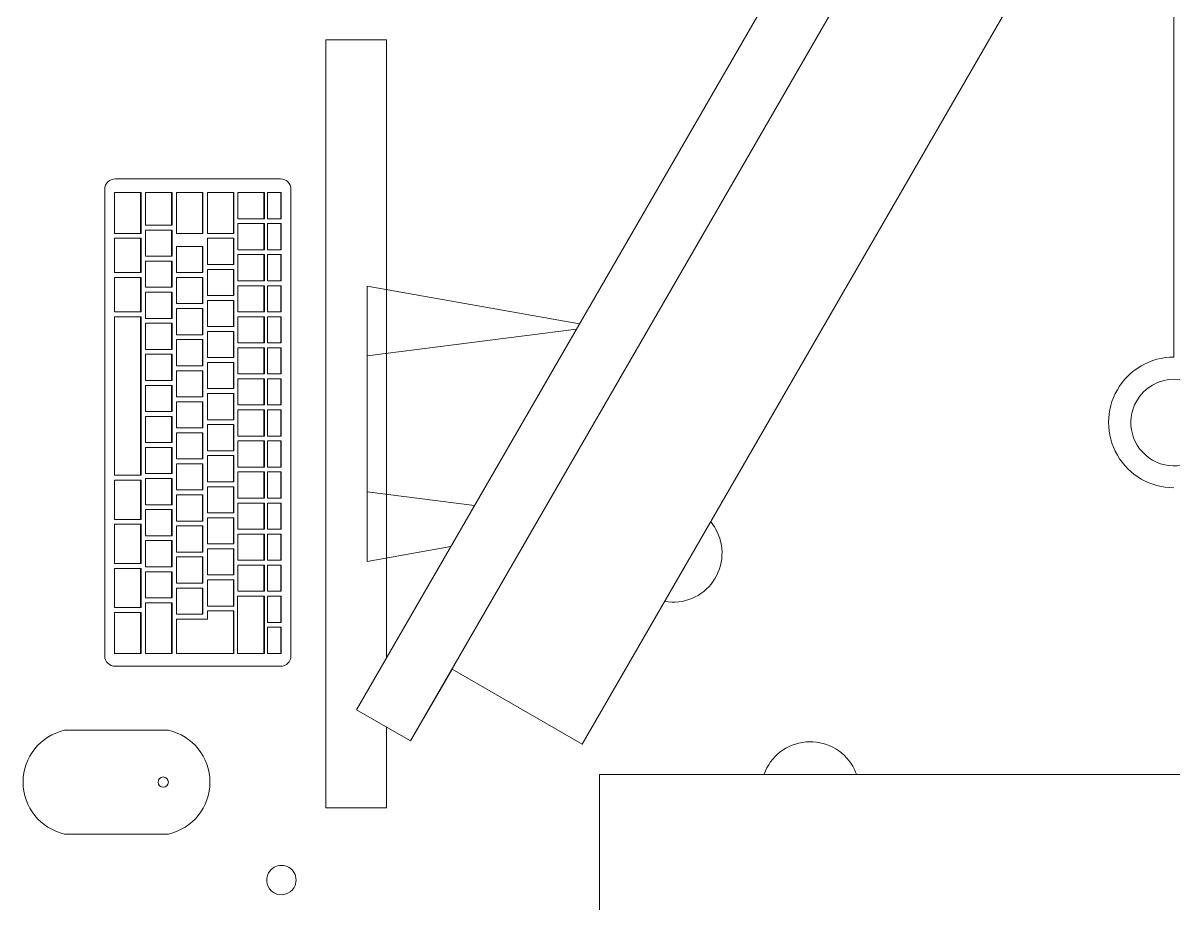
# Model space of a CAD drawing. Header units: millimetres. Extents: x 79795 to 317870, y -36033 to 97293.
# Drawn here: x 210833 to 211537, y 17337 to 17876 of the extents above; entities that cross this region are included whole.
import ezdxf

# ---------------------------------------------------------------- set-up
doc = ezdxf.new("R2010")
doc.units = ezdxf.units.MM
doc.header["$MEASUREMENT"] = 0
for name, color, linetype, lineweight in [('A-GENM', 8, 'CONTINUOUS', 9), ('E-ELEC-EQPM', 8, 'CONTINUOUS', 9), ('I-FURN', 8, 'CONTINUOUS', 9)]:
    doc.layers.add(name, color=color, linetype=linetype, lineweight=lineweight)

msp = doc.modelspace()

# ---------------------------------------------------------------- linework, layer by layer
at = {"layer": 'A-GENM'}
for p, q in [((210990.46, 17780.55), (210889.3, 17780.55)), ((210882.95, 17774.2), (210882.95, 17488.66)), ((210904.88, 17772.2), (210888.94, 17772.2)), ((210888.94, 17772.2), (210888.94, 17747.2)), ((210904.88, 17747.2), (210904.88, 17772.2)), ((210905.15, 17772.2), (210904.88, 17772.2)), ((210905.15, 17772.2), (210905.15, 17747.2)), ((210923.8, 17772.2), (210907.86, 17772.2)), ((210907.86, 17772.2), (210907.86, 17752.2)), ((210923.8, 17752.2), (210923.8, 17772.2)), ((210924.08, 17772.2), (210923.8, 17772.2)), ((210924.08, 17772.2), (210924.08, 17752.2)), ((210942.73, 17772.2), (210926.79, 17772.2)), ((210926.79, 17772.2), (210926.79, 17747.2)), ((210942.73, 17747.2), (210942.73, 17772.2)), ((210943.01, 17772.2), (210942.73, 17772.2)), ((210943.01, 17772.2), (210943.01, 17747.2)), ((210961.66, 17772.2), (210945.72, 17772.2)), ((210945.72, 17772.2), (210945.72, 17747.2)), ((210961.66, 17747.2), (210961.66, 17772.2)), ((210961.94, 17772.2), (210961.66, 17772.2)), ((210961.94, 17772.2), (210961.94, 17747.2)), ((210980.31, 17772.2), (210964.35, 17772.2)), ((210964.35, 17772.2), (210964.35, 17756.2)), ((210980.31, 17756.2), (210980.31, 17772.2)), ((210980.59, 17772.2), (210980.31, 17772.2)), ((210980.59, 17772.2), (210980.59, 17756.2)), ((210990.55, 17772.2), (210982.57, 17772.2)), ((210982.57, 17772.2), (210982.57, 17756.2)), ((210990.55, 17756.2), (210990.55, 17772.2)), ((210990.82, 17772.2), (210990.55, 17772.2)), ((210990.82, 17772.2), (210990.82, 17756.2)), ((210996.81, 17488.66), (210996.81, 17774.2)), ((210964.35, 17756.2), (210980.31, 17756.2)), ((210980.59, 17756.2), (210980.31, 17756.2)), ((210982.57, 17756.2), (210990.55, 17756.2)), ((210990.82, 17756.2), (210990.55, 17756.2)), ((210888.94, 17747.2), (210904.88, 17747.2)), ((210905.15, 17747.2), (210904.88, 17747.2)), ((210923.8, 17749.2), (210907.84, 17749.2)), ((210907.84, 17749.2), (210907.84, 17733.2)), ((210907.86, 17752.2), (210923.8, 17752.2)), ((210924.08, 17752.2), (210923.8, 17752.2)), ((210923.8, 17733.2), (210923.8, 17749.2)), ((210924.08, 17749.2), (210923.8, 17749.2)), ((210924.08, 17749.2), (210924.08, 17733.2)), ((210926.79, 17747.2), (210942.73, 17747.2)), ((210943.01, 17747.2), (210942.73, 17747.2)), ((210945.72, 17747.2), (210961.66, 17747.2)), ((210961.94, 17747.2), (210961.66, 17747.2)), ((210980.31, 17753.2), (210964.35, 17753.2)), ((210964.35, 17753.2), (210964.35, 17737.2)), ((210980.31, 17737.2), (210980.31, 17753.2)), ((210980.59, 17753.2), (210980.31, 17753.2)), ((210980.59, 17753.2), (210980.59, 17737.2)), ((210990.55, 17753.2), (210982.57, 17753.2)), ((210982.57, 17753.2), (210982.57, 17737.2)), ((210990.55, 17737.2), (210990.55, 17753.2)), ((210990.82, 17753.2), (210990.55, 17753.2)), ((210990.82, 17753.2), (210990.82, 17737.2)), ((210904.88, 17744.2), (210888.94, 17744.2)), ((210888.94, 17744.2), (210888.94, 17723.2)), ((210904.88, 17723.2), (210904.88, 17744.2)), ((210905.15, 17744.2), (210904.88, 17744.2)), ((210905.15, 17744.2), (210905.15, 17723.2)), ((210961.66, 17744.2), (210945.7, 17744.2)), ((210945.7, 17744.2), (210945.7, 17728.2)), ((210961.66, 17728.2), (210961.66, 17744.2)), ((210961.94, 17744.2), (210961.66, 17744.2)), ((210961.94, 17744.2), (210961.94, 17728.2)), ((210907.84, 17733.2), (210923.8, 17733.2)), ((210924.08, 17733.2), (210923.8, 17733.2)), ((210942.73, 17739.2), (210926.77, 17739.2)), ((210926.77, 17739.2), (210926.77, 17723.2)), ((210942.73, 17723.2), (210942.73, 17739.2)), ((210943.01, 17739.2), (210942.73, 17739.2)), ((210943.01, 17739.2), (210943.01, 17723.2)), ((210964.35, 17737.2), (210980.31, 17737.2)), ((210980.31, 17734.2), (210964.35, 17734.2)), ((210964.35, 17734.2), (210964.35, 17718.2)), ((210980.59, 17737.2), (210980.31, 17737.2)), ((210980.31, 17718.2), (210980.31, 17734.2)), ((210980.59, 17734.2), (210980.31, 17734.2)), ((210980.59, 17734.2), (210980.59, 17718.2)), ((210982.57, 17737.2), (210990.55, 17737.2)), ((210990.55, 17734.2), (210982.57, 17734.2)), ((210982.57, 17734.2), (210982.57, 17718.2)), ((210990.82, 17737.2), (210990.55, 17737.2)), ((210990.55, 17718.2), (210990.55, 17734.2)), ((210990.82, 17734.2), (210990.55, 17734.2)), ((210990.82, 17734.2), (210990.82, 17718.2)), ((210923.8, 17730.2), (210907.84, 17730.2)), ((210907.84, 17730.2), (210907.84, 17714.2)), ((210923.8, 17714.2), (210923.8, 17730.2)), ((210924.08, 17730.2), (210923.8, 17730.2)), ((210924.08, 17730.2), (210924.08, 17714.2)), ((210945.7, 17728.2), (210961.66, 17728.2)), ((210961.94, 17728.2), (210961.66, 17728.2)), ((210888.94, 17723.2), (210904.88, 17723.2)), ((210904.88, 17720.2), (210888.94, 17720.2)), ((210888.94, 17720.2), (210888.94, 17699.2)), ((210905.15, 17723.2), (210904.88, 17723.2)), ((210904.88, 17699.2), (210904.88, 17720.2)), ((210905.15, 17720.2), (210904.88, 17720.2)), ((210905.15, 17720.2), (210905.15, 17699.2)), ((210926.77, 17723.2), (210942.73, 17723.2)), ((210942.73, 17720.2), (210926.77, 17720.2)), ((210926.77, 17720.2), (210926.77, 17704.2)), ((210943.01, 17723.2), (210942.73, 17723.2)), ((210942.73, 17704.2), (210942.73, 17720.2)), ((210943.01, 17720.2), (210942.73, 17720.2)), ((210943.01, 17720.2), (210943.01, 17704.2)), ((210961.66, 17725.2), (210945.7, 17725.2)), ((210945.7, 17725.2), (210945.7, 17709.2)), ((210961.66, 17709.2), (210961.66, 17725.2)), ((210961.94, 17725.2), (210961.66, 17725.2)), ((210961.94, 17725.2), (210961.94, 17709.2)), ((210907.84, 17714.2), (210923.8, 17714.2)), ((210924.08, 17714.2), (210923.8, 17714.2)), ((210964.35, 17718.2), (210980.31, 17718.2)), ((210980.31, 17715.2), (210964.35, 17715.2)), ((210964.35, 17715.2), (210964.35, 17699.2)), ((210980.59, 17718.2), (210980.31, 17718.2)), ((210980.31, 17699.2), (210980.31, 17715.2)), ((210980.59, 17715.2), (210980.31, 17715.2)), ((210980.59, 17715.2), (210980.59, 17699.2)), ((210982.57, 17718.2), (210990.55, 17718.2)), ((210990.55, 17715.2), (210982.57, 17715.2)), ((210982.57, 17715.2), (210982.57, 17699.2)), ((210990.82, 17718.2), (210990.55, 17718.2)), ((210990.55, 17699.2), (210990.55, 17715.2)), ((210990.82, 17715.2), (210990.55, 17715.2)), ((210990.82, 17715.2), (210990.82, 17699.2)), ((210923.8, 17711.2), (210907.84, 17711.2)), ((210907.84, 17711.2), (210907.84, 17695.2)), ((210923.8, 17695.2), (210923.8, 17711.2)), ((210924.08, 17711.2), (210923.8, 17711.2)), ((210924.08, 17711.2), (210924.08, 17695.2)), ((210945.7, 17709.2), (210961.66, 17709.2)), ((210961.66, 17706.2), (210945.7, 17706.2)), ((210945.7, 17706.2), (210945.7, 17690.2)), ((210961.94, 17709.2), (210961.66, 17709.2)), ((210961.66, 17690.2), (210961.66, 17706.2)), ((210961.94, 17706.2), (210961.66, 17706.2)), ((210961.94, 17706.2), (210961.94, 17690.2)), ((210888.94, 17699.2), (210904.88, 17699.2)), ((210905.15, 17699.2), (210904.88, 17699.2)), ((210926.77, 17704.2), (210942.73, 17704.2)), ((210942.73, 17701.2), (210926.77, 17701.2)), ((210926.77, 17701.2), (210926.77, 17685.2)), ((210943.01, 17704.2), (210942.73, 17704.2)), ((210942.73, 17685.2), (210942.73, 17701.2)), ((210943.01, 17701.2), (210942.73, 17701.2)), ((210943.01, 17701.2), (210943.01, 17685.2)), ((210964.35, 17699.2), (210980.31, 17699.2)), ((210980.59, 17699.2), (210980.31, 17699.2)), ((210982.57, 17699.2), (210990.55, 17699.2)), ((210990.82, 17699.2), (210990.55, 17699.2)), ((210904.88, 17696.2), (210888.94, 17696.2)), ((210888.94, 17696.2), (210888.94, 17599.2)), ((210904.88, 17599.2), (210904.88, 17696.2)), ((210905.15, 17696.2), (210904.88, 17696.2)), ((210905.15, 17696.2), (210905.15, 17599.2)), ((210907.84, 17695.2), (210923.8, 17695.2)), ((210923.8, 17692.2), (210907.84, 17692.2)), ((210907.84, 17692.2), (210907.84, 17676.2)), ((210924.08, 17695.2), (210923.8, 17695.2)), ((210923.8, 17676.2), (210923.8, 17692.2)), ((210924.08, 17692.2), (210923.8, 17692.2)), ((210924.08, 17692.2), (210924.08, 17676.2)), ((210980.31, 17696.2), (210964.35, 17696.2)), ((210964.35, 17696.2), (210964.35, 17680.2)), ((210980.31, 17680.2), (210980.31, 17696.2)), ((210980.59, 17696.2), (210980.31, 17696.2)), ((210980.59, 17696.2), (210980.59, 17680.2)), ((210990.55, 17696.2), (210982.57, 17696.2)), ((210982.57, 17696.2), (210982.57, 17680.2)), ((210990.55, 17680.2), (210990.55, 17696.2)), ((210990.82, 17696.2), (210990.55, 17696.2)), ((210990.82, 17696.2), (210990.82, 17680.2)), ((210926.77, 17685.2), (210942.73, 17685.2)), ((210943.01, 17685.2), (210942.73, 17685.2)), ((210945.7, 17690.2), (210961.66, 17690.2)), ((210961.66, 17687.2), (210945.7, 17687.2)), ((210945.7, 17687.2), (210945.7, 17671.2)), ((210961.94, 17690.2), (210961.66, 17690.2)), ((210961.66, 17671.2), (210961.66, 17687.2)), ((210961.94, 17687.2), (210961.66, 17687.2)), ((210961.94, 17687.2), (210961.94, 17671.2)), ((210942.73, 17682.2), (210926.77, 17682.2)), ((210926.77, 17682.2), (210926.77, 17666.2)), ((210942.73, 17666.2), (210942.73, 17682.2)), ((210943.01, 17682.2), (210942.73, 17682.2)), ((210943.01, 17682.2), (210943.01, 17666.2)), ((210964.35, 17680.2), (210980.31, 17680.2)), ((210980.31, 17677.2), (210964.35, 17677.2)), ((210964.35, 17677.2), (210964.35, 17661.2)), ((210980.59, 17680.2), (210980.31, 17680.2)), ((210980.31, 17661.2), (210980.31, 17677.2)), ((210980.59, 17677.2), (210980.31, 17677.2)), ((210980.59, 17677.2), (210980.59, 17661.2)), ((210982.57, 17680.2), (210990.55, 17680.2)), ((210990.55, 17677.2), (210982.57, 17677.2)), ((210982.57, 17677.2), (210982.57, 17661.2)), ((210990.82, 17680.2), (210990.55, 17680.2)), ((210990.55, 17661.2), (210990.55, 17677.2)), ((210990.82, 17677.2), (210990.55, 17677.2)), ((210990.82, 17677.2), (210990.82, 17661.2)), ((210907.84, 17676.2), (210923.8, 17676.2)), ((210923.8, 17673.2), (210907.84, 17673.2)), ((210907.84, 17673.2), (210907.84, 17657.2)), ((210924.08, 17676.2), (210923.8, 17676.2)), ((210923.8, 17657.2), (210923.8, 17673.2)), ((210924.08, 17673.2), (210923.8, 17673.2)), ((210924.08, 17673.2), (210924.08, 17657.2)), ((210945.7, 17671.2), (210961.66, 17671.2)), ((210961.94, 17671.2), (210961.66, 17671.2)), ((210926.77, 17666.2), (210942.73, 17666.2)), ((210942.73, 17663.2), (210926.77, 17663.2)), ((210926.77, 17663.2), (210926.77, 17647.2)), ((210943.01, 17666.2), (210942.73, 17666.2)), ((210942.73, 17647.2), (210942.73, 17663.2)), ((210943.01, 17663.2), (210942.73, 17663.2)), ((210943.01, 17663.2), (210943.01, 17647.2)), ((210961.66, 17668.2), (210945.7, 17668.2)), ((210945.7, 17668.2), (210945.7, 17652.2)), ((210961.66, 17652.2), (210961.66, 17668.2)), ((210961.94, 17668.2), (210961.66, 17668.2)), ((210961.94, 17668.2), (210961.94, 17652.2)), ((210907.84, 17657.2), (210923.8, 17657.2)), ((210924.08, 17657.2), (210923.8, 17657.2)), ((210964.35, 17661.2), (210980.31, 17661.2)), ((210980.31, 17658.2), (210964.35, 17658.2)), ((210964.35, 17658.2), (210964.35, 17642.2)), ((210980.59, 17661.2), (210980.31, 17661.2)), ((210980.31, 17642.2), (210980.31, 17658.2)), ((210980.59, 17658.2), (210980.31, 17658.2)), ((210980.59, 17658.2), (210980.59, 17642.2)), ((210982.57, 17661.2), (210990.55, 17661.2)), ((210990.55, 17658.2), (210982.57, 17658.2)), ((210982.57, 17658.2), (210982.57, 17642.2)), ((210990.82, 17661.2), (210990.55, 17661.2)), ((210990.55, 17642.2), (210990.55, 17658.2)), ((210990.82, 17658.2), (210990.55, 17658.2)), ((210990.82, 17658.2), (210990.82, 17642.2)), ((210923.8, 17654.2), (210907.84, 17654.2)), ((210907.84, 17654.2), (210907.84, 17638.2)), ((210923.8, 17638.2), (210923.8, 17654.2)), ((210924.08, 17654.2), (210923.8, 17654.2)), ((210924.08, 17654.2), (210924.08, 17638.2)), ((210945.7, 17652.2), (210961.66, 17652.2)), ((210961.66, 17649.2), (210945.7, 17649.2)), ((210945.7, 17649.2), (210945.7, 17633.2)), ((210961.94, 17652.2), (210961.66, 17652.2)), ((210961.66, 17633.2), (210961.66, 17649.2)), ((210961.94, 17649.2), (210961.66, 17649.2)), ((210961.94, 17649.2), (210961.94, 17633.2)), ((210926.77, 17647.2), (210942.73, 17647.2)), ((210942.73, 17644.2), (210926.77, 17644.2)), ((210926.77, 17644.2), (210926.77, 17628.2)), ((210943.01, 17647.2), (210942.73, 17647.2)), ((210942.73, 17628.2), (210942.73, 17644.2)), ((210943.01, 17644.2), (210942.73, 17644.2)), ((210943.01, 17644.2), (210943.01, 17628.2)), ((210964.35, 17642.2), (210980.31, 17642.2)), ((210980.59, 17642.2), (210980.31, 17642.2)), ((210982.57, 17642.2), (210990.55, 17642.2)), ((210990.82, 17642.2), (210990.55, 17642.2)), ((210907.84, 17638.2), (210923.8, 17638.2)), ((210923.8, 17635.2), (210907.84, 17635.2)), ((210907.84, 17635.2), (210907.84, 17619.2)), ((210924.08, 17638.2), (210923.8, 17638.2)), ((210923.8, 17619.2), (210923.8, 17635.2)), ((210924.08, 17635.2), (210923.8, 17635.2)), ((210924.08, 17635.2), (210924.08, 17619.2)), ((210980.31, 17639.2), (210964.35, 17639.2)), ((210964.35, 17639.2), (210964.35, 17623.2)), ((210980.31, 17623.2), (210980.31, 17639.2)), ((210980.59, 17639.2), (210980.31, 17639.2)), ((210980.59, 17639.2), (210980.59, 17623.2)), ((210990.55, 17639.2), (210982.57, 17639.2)), ((210982.57, 17639.2), (210982.57, 17623.2)), ((210990.55, 17623.2), (210990.55, 17639.2)), ((210990.82, 17639.2), (210990.55, 17639.2)), ((210990.82, 17639.2), (210990.82, 17623.2)), ((210926.77, 17628.2), (210942.73, 17628.2)), ((210943.01, 17628.2), (210942.73, 17628.2)), ((210945.7, 17633.2), (210961.66, 17633.2)), ((210961.66, 17630.2), (210945.7, 17630.2)), ((210945.7, 17630.2), (210945.7, 17614.2)), ((210961.94, 17633.2), (210961.66, 17633.2)), ((210961.66, 17614.2), (210961.66, 17630.2)), ((210961.94, 17630.2), (210961.66, 17630.2)), ((210961.94, 17630.2), (210961.94, 17614.2)), ((210942.73, 17625.2), (210926.77, 17625.2)), ((210926.77, 17625.2), (210926.77, 17609.2)), ((210942.73, 17609.2), (210942.73, 17625.2)), ((210943.01, 17625.2), (210942.73, 17625.2)), ((210943.01, 17625.2), (210943.01, 17609.2)), ((210964.35, 17623.2), (210980.31, 17623.2)), ((210980.31, 17620.2), (210964.35, 17620.2)), ((210964.35, 17620.2), (210964.35, 17604.2)), ((210980.59, 17623.2), (210980.31, 17623.2)), ((210980.31, 17604.2), (210980.31, 17620.2)), ((210980.59, 17620.2), (210980.31, 17620.2)), ((210980.59, 17620.2), (210980.59, 17604.2)), ((210982.57, 17623.2), (210990.55, 17623.2)), ((210990.55, 17620.2), (210982.57, 17620.2)), ((210982.57, 17620.2), (210982.57, 17604.2)), ((210990.82, 17623.2), (210990.55, 17623.2)), ((210990.55, 17604.2), (210990.55, 17620.2)), ((210990.82, 17620.2), (210990.55, 17620.2)), ((210990.82, 17620.2), (210990.82, 17604.2)), ((210907.84, 17619.2), (210923.8, 17619.2)), ((210923.8, 17616.2), (210907.84, 17616.2)), ((210907.84, 17616.2), (210907.84, 17600.2)), ((210924.08, 17619.2), (210923.8, 17619.2)), ((210923.8, 17600.2), (210923.8, 17616.2)), ((210924.08, 17616.2), (210923.8, 17616.2)), ((210924.08, 17616.2), (210924.08, 17600.2)), ((210945.7, 17614.2), (210961.66, 17614.2)), ((210961.94, 17614.2), (210961.66, 17614.2)), ((210926.77, 17609.2), (210942.73, 17609.2)), ((210942.73, 17606.2), (210926.77, 17606.2)), ((210926.77, 17606.2), (210926.77, 17590.2)), ((210943.01, 17609.2), (210942.73, 17609.2)), ((210942.73, 17590.2), (210942.73, 17606.2)), ((210943.01, 17606.2), (210942.73, 17606.2)), ((210943.01, 17606.2), (210943.01, 17590.2)), ((210961.66, 17611.2), (210945.7, 17611.2)), ((210945.7, 17611.2), (210945.7, 17595.2)), ((210961.66, 17595.2), (210961.66, 17611.2)), ((210961.94, 17611.2), (210961.66, 17611.2)), ((210961.94, 17611.2), (210961.94, 17595.2)), ((210888.94, 17599.2), (210904.88, 17599.2)), ((210905.15, 17599.2), (210904.88, 17599.2)), ((210907.84, 17600.2), (210923.8, 17600.2)), ((210924.08, 17600.2), (210923.8, 17600.2)), ((210964.35, 17604.2), (210980.31, 17604.2)), ((210980.31, 17601.2), (210964.35, 17601.2)), ((210964.35, 17601.2), (210964.35, 17585.2)), ((210980.59, 17604.2), (210980.31, 17604.2)), ((210980.31, 17585.2), (210980.31, 17601.2)), ((210980.59, 17601.2), (210980.31, 17601.2)), ((210980.59, 17601.2), (210980.59, 17585.2)), ((210982.57, 17604.2), (210990.55, 17604.2)), ((210990.55, 17601.2), (210982.57, 17601.2)), ((210982.57, 17601.2), (210982.57, 17585.2)), ((210990.82, 17604.2), (210990.55, 17604.2)), ((210990.55, 17585.2), (210990.55, 17601.2)), ((210990.82, 17601.2), (210990.55, 17601.2)), ((210990.82, 17601.2), (210990.82, 17585.2)), ((210888.94, 17596.2), (210888.94, 17572.2)), ((210904.88, 17596.2), (210888.94, 17596.2)), ((210904.88, 17572.2), (210904.88, 17596.2)), ((210905.15, 17596.2), (210904.88, 17596.2)), ((210905.15, 17596.2), (210905.15, 17572.2)), ((210923.8, 17597.2), (210907.84, 17597.2)), ((210907.84, 17597.2), (210907.84, 17581.2)), ((210923.8, 17581.2), (210923.8, 17597.2)), ((210924.08, 17597.2), (210923.8, 17597.2)), ((210924.08, 17597.2), (210924.08, 17581.2)), ((210945.7, 17595.2), (210961.66, 17595.2)), ((210961.66, 17592.2), (210945.7, 17592.2)), ((210945.7, 17592.2), (210945.7, 17576.2)), ((210961.94, 17595.2), (210961.66, 17595.2)), ((210961.66, 17576.2), (210961.66, 17592.2)), ((210961.94, 17592.2), (210961.66, 17592.2)), ((210961.94, 17592.2), (210961.94, 17576.2)), ((210926.77, 17590.2), (210942.73, 17590.2)), ((210942.73, 17587.2), (210926.77, 17587.2)), ((210926.77, 17587.2), (210926.77, 17571.2)), ((210943.01, 17590.2), (210942.73, 17590.2)), ((210942.73, 17571.2), (210942.73, 17587.2)), ((210943.01, 17587.2), (210942.73, 17587.2)), ((210943.01, 17587.2), (210943.01, 17571.2)), ((210964.35, 17585.2), (210980.31, 17585.2)), ((210980.59, 17585.2), (210980.31, 17585.2)), ((210982.57, 17585.2), (210990.55, 17585.2)), ((210990.82, 17585.2), (210990.55, 17585.2)), ((210907.84, 17581.2), (210923.8, 17581.2)), ((210923.8, 17578.2), (210907.84, 17578.2)), ((210907.84, 17578.2), (210907.84, 17562.2)), ((210924.08, 17581.2), (210923.8, 17581.2)), ((210923.8, 17562.2), (210923.8, 17578.2)), ((210924.08, 17578.2), (210923.8, 17578.2)), ((210924.08, 17578.2), (210924.08, 17562.2)), ((210980.31, 17582.2), (210964.35, 17582.2)), ((210964.35, 17582.2), (210964.35, 17566.2)), ((210980.31, 17566.2), (210980.31, 17582.2)), ((210980.59, 17582.2), (210980.31, 17582.2)), ((210980.59, 17582.2), (210980.59, 17566.2)), ((210990.55, 17582.2), (210982.57, 17582.2)), ((210982.57, 17582.2), (210982.57, 17566.2)), ((210990.55, 17566.2), (210990.55, 17582.2)), ((210990.82, 17582.2), (210990.55, 17582.2)), ((210990.82, 17582.2), (210990.82, 17566.2)), ((210888.94, 17572.2), (210904.88, 17572.2)), ((210905.15, 17572.2), (210904.88, 17572.2)), ((210926.77, 17571.2), (210942.73, 17571.2)), ((210943.01, 17571.2), (210942.73, 17571.2)), ((210945.7, 17576.2), (210961.66, 17576.2)), ((210961.66, 17573.2), (210945.7, 17573.2)), ((210945.7, 17573.2), (210945.7, 17557.2)), ((210961.94, 17576.2), (210961.66, 17576.2)), ((210961.66, 17557.2), (210961.66, 17573.2)), ((210961.94, 17573.2), (210961.66, 17573.2)), ((210961.94, 17573.2), (210961.94, 17557.2)), ((210888.94, 17569.2), (210888.94, 17545.2)), ((210904.88, 17569.2), (210888.94, 17569.2)), ((210904.88, 17545.2), (210904.88, 17569.2)), ((210905.15, 17569.2), (210904.88, 17569.2)), ((210905.15, 17569.2), (210905.15, 17545.2)), ((210942.73, 17568.2), (210926.77, 17568.2)), ((210926.77, 17568.2), (210926.77, 17552.2)), ((210942.73, 17552.2), (210942.73, 17568.2)), ((210943.01, 17568.2), (210942.73, 17568.2)), ((210943.01, 17568.2), (210943.01, 17552.2)), ((210964.35, 17566.2), (210980.31, 17566.2)), ((210980.59, 17566.2), (210980.31, 17566.2)), ((210982.57, 17566.2), (210990.55, 17566.2)), ((210990.82, 17566.2), (210990.55, 17566.2)), ((210907.84, 17562.2), (210923.8, 17562.2)), ((210923.8, 17559.2), (210907.84, 17559.2)), ((210907.84, 17559.2), (210907.84, 17543.2)), ((210924.08, 17562.2), (210923.8, 17562.2)), ((210923.8, 17543.2), (210923.8, 17559.2)), ((210924.08, 17559.2), (210923.8, 17559.2)), ((210924.08, 17559.2), (210924.08, 17543.2)), ((210945.7, 17557.2), (210961.66, 17557.2)), ((210961.94, 17557.2), (210961.66, 17557.2)), ((210980.31, 17563.2), (210964.35, 17563.2)), ((210964.35, 17563.2), (210964.35, 17547.2)), ((210980.31, 17547.2), (210980.31, 17563.2)), ((210980.59, 17563.2), (210980.31, 17563.2)), ((210980.59, 17563.2), (210980.59, 17547.2)), ((210990.55, 17563.2), (210982.57, 17563.2)), ((210982.57, 17563.2), (210982.57, 17547.2)), ((210990.55, 17547.2), (210990.55, 17563.2)), ((210990.82, 17563.2), (210990.55, 17563.2)), ((210990.82, 17563.2), (210990.82, 17547.2)), ((210926.77, 17552.2), (210942.73, 17552.2)), ((210943.01, 17552.2), (210942.73, 17552.2)), ((210961.66, 17554.2), (210945.7, 17554.2)), ((210945.7, 17554.2), (210945.7, 17538.2)), ((210961.66, 17538.2), (210961.66, 17554.2)), ((210961.94, 17554.2), (210961.66, 17554.2)), ((210961.94, 17554.2), (210961.94, 17538.2)), ((210888.94, 17545.2), (210904.88, 17545.2)), ((210905.15, 17545.2), (210904.88, 17545.2)), ((210907.84, 17543.2), (210923.8, 17543.2)), ((210924.08, 17543.2), (210923.8, 17543.2)), ((210942.73, 17549.2), (210926.77, 17549.2)), ((210926.77, 17549.2), (210926.77, 17533.2)), ((210942.73, 17533.2), (210942.73, 17549.2)), ((210943.01, 17549.2), (210942.73, 17549.2)), ((210943.01, 17549.2), (210943.01, 17533.2)), ((210964.35, 17547.2), (210980.31, 17547.2)), ((210980.31, 17544.2), (210964.35, 17544.2)), ((210964.35, 17544.2), (210964.35, 17528.2)), ((210980.59, 17547.2), (210980.31, 17547.2)), ((210980.31, 17528.2), (210980.31, 17544.2)), ((210980.59, 17544.2), (210980.31, 17544.2)), ((210980.59, 17544.2), (210980.59, 17528.2)), ((210982.57, 17547.2), (210990.55, 17547.2)), ((210990.55, 17544.2), (210982.57, 17544.2)), ((210982.57, 17544.2), (210982.57, 17528.2)), ((210990.82, 17547.2), (210990.55, 17547.2)), ((210990.55, 17528.2), (210990.55, 17544.2)), ((210990.82, 17544.2), (210990.55, 17544.2)), ((210990.82, 17544.2), (210990.82, 17528.2)), ((210888.94, 17542.2), (210888.94, 17518.2)), ((210904.88, 17542.2), (210888.94, 17542.2)), ((210904.88, 17518.2), (210904.88, 17542.2)), ((210905.15, 17542.2), (210904.88, 17542.2)), ((210905.15, 17542.2), (210905.15, 17518.2)), ((210923.8, 17540.2), (210907.84, 17540.2)), ((210907.84, 17540.2), (210907.84, 17524.2)), ((210923.8, 17524.2), (210923.8, 17540.2)), ((210924.08, 17540.2), (210923.8, 17540.2)), ((210924.08, 17540.2), (210924.08, 17524.2)), ((210945.7, 17538.2), (210961.66, 17538.2)), ((210961.94, 17538.2), (210961.66, 17538.2)), ((210926.77, 17533.2), (210942.73, 17533.2)), ((210942.73, 17530.2), (210926.77, 17530.2)), ((210926.77, 17530.2), (210926.77, 17514.2)), ((210943.01, 17533.2), (210942.73, 17533.2)), ((210942.73, 17514.2), (210942.73, 17530.2)), ((210943.01, 17530.2), (210942.73, 17530.2)), ((210943.01, 17530.2), (210943.01, 17514.2)), ((210961.66, 17535.2), (210945.7, 17535.2)), ((210945.7, 17535.2), (210945.7, 17519.2)), ((210961.66, 17519.2), (210961.66, 17535.2)), ((210961.94, 17535.2), (210961.66, 17535.2)), ((210961.94, 17535.2), (210961.94, 17519.2)), ((210907.84, 17524.2), (210923.8, 17524.2)), ((210924.08, 17524.2), (210923.8, 17524.2)), ((210964.07, 17525.2), (210964.07, 17490.2)), ((210980.31, 17525.2), (210964.07, 17525.2)), ((210964.35, 17528.2), (210980.31, 17528.2)), ((210980.59, 17528.2), (210980.31, 17528.2)), ((210980.31, 17490.2), (210980.31, 17525.2)), ((210980.59, 17525.2), (210980.31, 17525.2)), ((210980.59, 17525.2), (210980.59, 17490.2)), ((210982.57, 17528.2), (210990.55, 17528.2)), ((210990.55, 17525.2), (210982.57, 17525.2)), ((210982.57, 17525.2), (210982.57, 17509.2)), ((210990.82, 17528.2), (210990.55, 17528.2)), ((210990.55, 17509.2), (210990.55, 17525.2)), ((210990.82, 17525.2), (210990.55, 17525.2)), ((210990.82, 17525.2), (210990.82, 17509.2)), ((210888.94, 17518.2), (210904.88, 17518.2)), ((210888.94, 17515.2), (210888.94, 17490.2)), ((210904.88, 17515.2), (210888.94, 17515.2)), ((210905.15, 17518.2), (210904.88, 17518.2)), ((210904.88, 17490.2), (210904.88, 17515.2)), ((210905.15, 17515.2), (210904.88, 17515.2)), ((210905.15, 17515.2), (210905.15, 17490.2)), ((210923.8, 17521.2), (210907.84, 17521.2)), ((210907.84, 17521.2), (210907.84, 17490.2)), ((210923.8, 17490.2), (210923.8, 17521.2)), ((210924.08, 17521.2), (210923.8, 17521.2)), ((210924.08, 17521.2), (210924.08, 17490.2)), ((210945.7, 17519.2), (210961.66, 17519.2)), ((210945.7, 17516.2), (210945.7, 17511.2)), ((210961.66, 17516.2), (210945.7, 17516.2)), ((210961.94, 17519.2), (210961.66, 17519.2)), ((210961.66, 17490.2), (210961.66, 17516.2)), ((210961.94, 17516.2), (210961.66, 17516.2)), ((210961.94, 17516.2), (210961.94, 17490.2)), ((210926.77, 17514.2), (210942.73, 17514.2)), ((210945.7, 17511.2), (210926.77, 17511.2)), ((210926.77, 17511.2), (210926.77, 17490.2)), ((210943.01, 17514.2), (210942.73, 17514.2)), ((210982.57, 17509.2), (210990.55, 17509.2)), ((210990.82, 17509.2), (210990.55, 17509.2)), ((210990.55, 17506.2), (210982.57, 17506.2)), ((210982.57, 17506.2), (210982.57, 17490.2)), ((210990.55, 17490.2), (210990.55, 17506.2)), ((210990.82, 17506.2), (210990.55, 17506.2)), ((210990.82, 17506.2), (210990.82, 17490.2)), ((210888.94, 17490.2), (210904.88, 17490.2)), ((210905.15, 17490.2), (210904.88, 17490.2)), ((210907.84, 17490.2), (210923.8, 17490.2)), ((210924.08, 17490.2), (210923.8, 17490.2)), ((210926.77, 17490.2), (210961.66, 17490.2)), ((210961.94, 17490.2), (210961.66, 17490.2)), ((210964.07, 17490.2), (210980.31, 17490.2)), ((210980.59, 17490.2), (210980.31, 17490.2)), ((210982.57, 17490.2), (210990.55, 17490.2)), ((210990.82, 17490.2), (210990.55, 17490.2)), ((210889.3, 17482.31), (210990.46, 17482.31)), ((210921.86, 17443.18), (210858.36, 17443.18)), ((210858.36, 17379.68), (210921.86, 17379.68))]:
    msp.add_line(p, q, dxfattribs=at)
for centre, radius, start, end in [((210889.3, 17774.2), 6.35, 90, 180), ((210990.46, 17774.2), 6.35, 0, 90), ((210889.3, 17488.66), 6.35, 180, 270), ((210990.46, 17488.66), 6.35, 270, 0), ((210865.5, 17411.43), 32.54, 102.68038, 257.31962), ((210914.71, 17411.43), 32.54, 282.68038, 77.31962), ((210918.7, 17411.43), 3.16, 90, 270), ((210918.7, 17411.43), 3.16, 270, 90)]:
    msp.add_arc(centre, radius, start, end, dxfattribs=at)
at = {"layer": 'E-ELEC-EQPM'}
for p, q in [((211036.96, 17455.7), (211436.96, 18148.52)), ((211036.96, 17455.7), (211436.96, 18148.52)), ((211469.96, 18129.47), (211069.96, 17436.65)), ((211524.15, 18039.53), (211174.95, 17434.69)), ((211524.15, 18039.53), (211174.95, 17434.69)), ((211095.36, 17480.64), (211069.96, 17436.65)), ((211174.95, 17434.69), (211095.36, 17480.64)), ((211174.95, 17434.69), (211095.36, 17480.64)), ((211069.96, 17436.65), (211036.96, 17455.7)), ((211069.96, 17436.65), (211036.96, 17455.7)), ((211884.02, 17416.2), (211185.62, 17416.2)), ((211185.62, 17416.2), (211185.62, 17324.3)), ((211884.02, 17416.2), (211185.62, 17416.2)), ((211185.62, 17416.2), (211185.62, 17324.3))]:
    msp.add_line(p, q, dxfattribs=at)
at = {"layer": 'I-FURN'}
for p, q in [((211536.91, 17671.53), (211536.89, 18781.53)), ((211536.89, 18781.53), (211536.91, 17671.53)), ((211055.18, 17865.64), (211018.1, 17865.64)), ((211018.1, 17395.74), (211018.1, 17865.64)), ((211055.18, 17865.64), (211055.18, 17487.26)), ((211043.5, 17714.85), (211043.5, 17546.53)), ((211173.34, 17691.91), (211043.5, 17714.85)), ((211043.5, 17672.26), (211171.44, 17688.62)), ((211043.5, 17589.12), (211109.15, 17580.72)), ((211043.5, 17546.53), (211094.61, 17555.54)), ((211055.18, 17445.18), (211055.18, 17395.74)), ((211055.18, 17395.74), (211018.1, 17395.74))]:
    msp.add_line(p, q, dxfattribs=at)
for centre, radius, start, end in [((211536.91, 17631.53), 40, 90.00141, 270.00141), ((211537.06, 17631.43), 26.51, 330, 150), ((211537.06, 17631.43), 26.51, 150, 330), ((211230.49, 17551.52), 30, 260.28516, 30.00282), ((211230.49, 17551.52), 30, 30.00282, 39.71478), ((211314.43, 17406.14), 30, 30.00282, 160.24537), ((211314.43, 17406.14), 30, 19.75455, 30.00282), ((210990.99, 17351.51), 9, 330, 150), ((210990.99, 17351.51), 9, 150, 330)]:
    msp.add_arc(centre, radius, start, end, dxfattribs=at)

doc.saveas('drawing.dxf')
